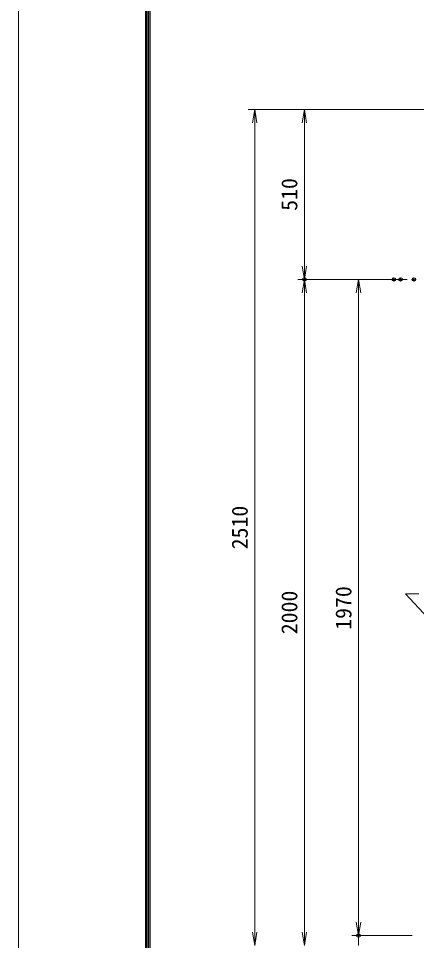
# Model space of a CAD drawing. Units: millimetres, scale not verified. Extents: x -5936 to 5936, y -4198 to 4197.
# Drawn here: x -5936 to -4740, y -978 to 1791 of the extents above; entities that cross this region are included whole.
import ezdxf
from ezdxf.enums import TextEntityAlignment as Align

# ---------------------------------------------------------------- set-up
doc = ezdxf.new("R2010")
doc.units = ezdxf.units.MM
doc.header["$LTSCALE"] = 20
doc.header["$PDMODE"] = 32
doc.header["$PDSIZE"] = 10
for name, color, linetype, lineweight in [('0-1_D-STR1', 1, 'Continuous', 9), ('0-6_D-STR-DIM', 7, 'Continuous', 9), ('0-A_D-TTL', 2, 'Continuous', 9), ('0-C_0', 7, 'Continuous', 9)]:
    doc.layers.add(name, color=color, linetype=linetype, lineweight=lineweight)
doc.layers.add('0-D_Defpoints', color=7, linetype='Continuous')
doc.styles.add('ＭＳ ゴシック', font='')
doc.styles.get('ＭＳ ゴシック').set_extended_font_data('MS Gothic')

# ---------------------------------------------------------------- blocks, each defined once
blk = doc.blocks.new('_OPEN')
at = {"layer": '0-C_0'}
blk.add_line((-20, 3.333), (0, 0), dxfattribs=at)
blk.add_lwpolyline([(-20, -3.333), (0, 0), (-20, 0)], dxfattribs=at)

msp = doc.modelspace()

# ---------------------------------------------------------------- linework, layer by layer
at = {"layer": '0-1_D-STR1'}
for p, q in [((-4772.9, 63.56), (-4692.9, -22.6)), ((-4732.9, 63.56), (-4772.9, 63.56))]:
    msp.add_line(p, q, dxfattribs=at)
at = {"layer": '0-6_D-STR-DIM'}
for p, q in [((-4914.37, -922.59), (-4914.37, -882.59)), ((-4752.9, -962.59), (-4934.37, -962.59)), ((-4914.37, -962.59), (-4914.37, -992.59))]:
    msp.add_line(p, q, dxfattribs=at)
at = {"layer": '0-A_D-TTL'}
for points in [[(-5935.95, 4197.49), (5936.05, 4197.49), (5936.05, -4197.71), (-5935.95, -4197.71)], [(-5554.35, 3886.55), (5554.45, 3886.55), (5554.45, -3886.78), (-5554.35, -3886.78)], [(-5550.82, 3883.02), (5550.92, 3883.02), (5550.92, -3883.25), (-5550.82, -3883.25)], [(-5547.28, 3879.49), (5547.38, 3879.49), (5547.38, -3879.71), (-5547.28, -3879.71)], [(-5543.75, 3875.95), (5543.85, 3875.95), (5543.85, -3876.18), (-5543.75, -3876.18)], [(-5540.22, 3872.42), (5540.32, 3872.42), (5540.32, -3872.65), (-5540.22, -3872.65)]]:
    msp.add_lwpolyline(points, close=True, dxfattribs=at)
at = {"layer": '0-C_0'}
for p, q in [((-4381.41, 1517.41), (-5245.99, 1517.41)), ((-4361.41, 1517.41), (-5096.97, 1517.41)), ((-5225.99, 1477.41), (-5225.99, -952.59)), ((-5076.97, 1477.41), (-5076.97, 1047.41)), ((-4767.9, 1007.41), (-5096.97, 1007.41)), ((-4827.9, 1007.41), (-5096.97, 1007.41)), ((-4807.9, 1007.41), (-4934.37, 1007.41)), ((-5076.97, 967.41), (-5076.97, -952.59)), ((-4914.37, 967.41), (-4914.37, -922.59)), ((-4752.9, -962.59), (-4934.37, -962.59))]:
    msp.add_line(p, q, dxfattribs=at)
at = {"layer": '0-D_Defpoints'}
for p in [(-5076.97, 1007.41), (-4807.9, 1007.41), (-4787.9, 1007.41), (-4747.9, 1007.41), (-4914.37, -962.59)]:
    msp.add_point(p, dxfattribs=at)

# ---------------------------------------------------------------- block references
at = {"layer": '0-6_D-STR-DIM', "xscale": 2, "yscale": 2, "rotation": 270}
msp.add_blockref('_OPEN', (-4914.37, -962.59), dxfattribs=at)
at = {"layer": '0-C_0', "xscale": 2, "yscale": 2}
for p, rotation in [((-5225.99, 1517.41), 90), ((-5076.97, 1517.41), 90), ((-5076.97, 1007.41), 270), ((-5076.97, 1007.41), 90), ((-4914.37, 1007.41), 90), ((-4914.37, -962.59), 270), ((-5225.99, -992.59), 270), ((-5076.97, -992.59), 270)]:
    msp.add_blockref('_OPEN', p, dxfattribs=dict(at, rotation=rotation))

# ---------------------------------------------------------------- texts
at = {"layer": '0-C_0', "style": 'ＭＳ ゴシック'}
for s, p in [('510', (-5083.72, 1213.54)), ('2510', (-5232.74, 197.16)), ('2000', (-5083.72, -57.84)), ('1970', (-4921.11, -44.49))]:
    msp.add_text(s, height=48.09, rotation=90, dxfattribs=at).set_placement(p, align=Align.BOTTOM_LEFT)

doc.saveas('drawing.dxf')
